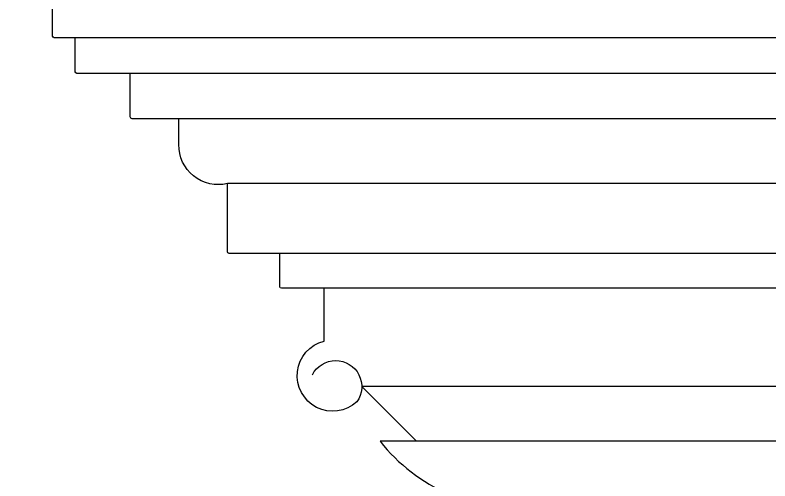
# Model space of a CAD drawing. Header units: metres. Extents: x 878 to 1938, y 746 to 2926.
# Drawn here: x 1078.4 to 1252.2, y 2359.5 to 2466.7 of the extents above; entities that cross this region are included whole.
import ezdxf

# ---------------------------------------------------------------- set-up
doc = ezdxf.new("R2010")
doc.units = ezdxf.units.M
doc.layers.add('3', color=3, linetype='Continuous')
doc.layers.add('7', color=7, linetype='Continuous')

msp = doc.modelspace()

# ---------------------------------------------------------------- linework, layer by layer
at = {"layer": '3'}
for p, q in [((1783.12, 2461.44), (1092.21, 2461.44)), ((1770.44, 2453.24), (1104.89, 2453.24)), ((1759.26, 2442.81), (1116.08, 2442.81)), ((1748.07, 2427.9), (1127.27, 2427.9)), ((1736.03, 2411.8), (1139.31, 2411.8)), ((1725.82, 2403.79), (1149.51, 2403.79)), ((1717.12, 2381.17), (1158.21, 2381.17)), ((1704.53, 2368.58), (1170.8, 2368.58))]:
    msp.add_line(p, q, dxfattribs=at)
at = {"layer": '7'}
for points in [[(1146.84, 2383.89, -1.08), (1157.06, 2377.64, -1.28), (1149.51, 2391.65), (1149.51, 2403.79), (1139.71, 2403.79, -0.41), (1139.31, 2404.19), (1139.31, 2411.8), (1127.67, 2411.8, -0.41), (1127.27, 2412.2), (1127.27, 2427.9, -0.49), (1116.08, 2436.85), (1116.08, 2442.81), (1105.29, 2442.81, -0.41), (1104.89, 2443.21), (1104.89, 2453.24), (1092.61, 2453.24, -0.41), (1092.21, 2453.64), (1092.21, 2461.44), (1087.39, 2461.44, -0.41), (1086.99, 2461.84), (1086.99, 2471.87, 0.04), (1047.46, 2475.67), (1437.67, 2779.74)], [(1158.21, 2381.17), (1170.8, 2368.58), (1162.41, 2368.58, 0.12), (1178.19, 2356.4), (1377.63, 2356.4), (1697.15, 2356.4, 0.12), (1712.92, 2368.58), (1704.53, 2368.58), (1717.12, 2381.17)]]:
    msp.add_lwpolyline(points, format="xyb", dxfattribs=at)

doc.saveas('drawing.dxf')
